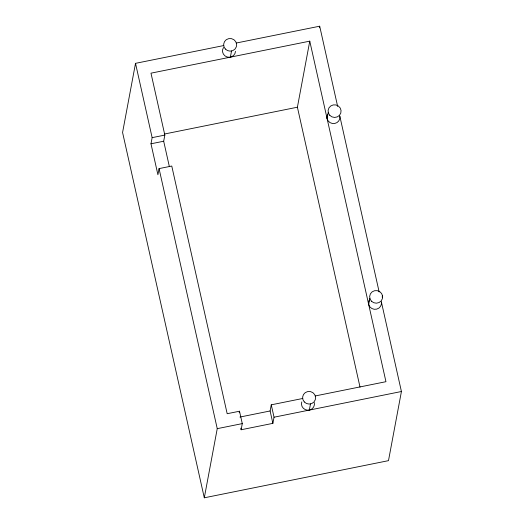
<?xml version="1.0" encoding="UTF-8"?>
<svg xmlns="http://www.w3.org/2000/svg" width="524" height="524" viewBox="0 0 524 524"><rect width="100%" height="100%" fill="white"/><g stroke="black" fill="none" stroke-linecap="round" stroke-linejoin="round"><path stroke-width="0.79" d="M223.604 45.581L135.513 63.345L122.577 132.487L204.301 497.8L388.487 460.655L401.423 391.513L381.341 301.732A6.504 6.314 10.6 0 1 374.215 309.284A6.504 6.314 10.6 0 1 369.145 300.18M302.551 398.515L271.262 404.823L274.032 417.209L272.88 423.353L241.125 429.759L242.278 423.608L239.507 411.229L227.174 413.711L171.767 166.043L159.06 168.604L157.914 174.754L150.984 143.792L152.137 137.648L135.513 63.345M169.37 166.632L163.691 141.231L164.837 135.087L150.984 73.17L309.769 41.147L368.641 304.293M230.377 57.155L231.529 51.011M204.301 497.8L217.244 428.658L159.06 168.604M239.219 412.761L239.507 411.229M360.027 387.144L297.403 107.21L309.769 41.147M319.398 27.805L319.699 26.2L236.416 42.994M272.88 423.353L270.109 410.967L271.262 404.823M327.081 118.542L328.234 112.398M309.33 410.089L310.483 403.939M382.206 297.121L382.448 295.405M164.281 134.059L297.403 107.21M152.137 137.648L164.837 135.087M150.984 143.792L163.691 141.231M315.382 395.921L385.952 381.695L368.68 304.477L369.833 298.333M239.946 417.052L270.109 410.967M217.244 428.658L242.278 423.608M274.032 417.209L401.423 391.513M319.699 26.2L337.653 106.444M339.781 115.981L379.16 291.992M240.778 428.206L241.125 429.759M314.302 402.615A6.504 6.314 10.6 0 1 307.64 410.207A6.504 6.314 10.6 0 1 301.759 401.908M339.88 116.525A6.504 6.314 10.6 0 1 332.281 123.474A6.504 6.314 10.6 0 1 327.677 114.265M235.486 51.332A6.504 6.314 10.6 0 1 227.016 56.965A6.504 6.314 10.6 0 1 223.519 47.494M304.293 401.954A6.504 6.314 10.6 0 0 315.291 399.733A6.504 6.314 10.6 0 0 307.712 391.559A6.504 6.314 10.6 0 0 304.293 401.954M371.464 301.208A6.504 6.314 10.6 0 0 382.389 298.673A6.504 6.314 10.6 0 0 374.568 290.715A6.504 6.314 10.6 0 0 371.464 301.208M225.333 49.027A6.504 6.314 10.6 0 0 236.337 46.806A6.504 6.314 10.6 0 0 228.759 38.625A6.504 6.314 10.6 0 0 225.333 49.027M329.773 115.319A6.504 6.314 10.6 0 0 340.777 113.105A6.504 6.314 10.6 0 0 333.199 104.924A6.504 6.314 10.6 0 0 329.773 115.319"/></g></svg>
